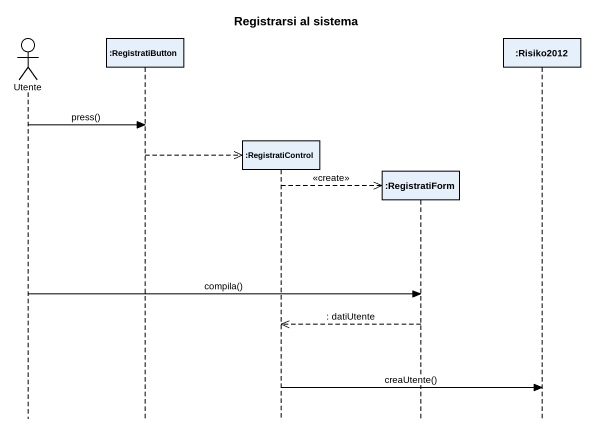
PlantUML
@startuml
title Registrarsi al sistema
hide footbox
actor Utente
participant ":RegistratiButton" as RegistratiButton
participant ":RegistratiControl" as RegistratiControl
participant ":RegistratiForm" as RegistratiForm
participant ":Risiko2012" as Risiko2012

Utente -> RegistratiButton : press()
RegistratiButton -->> RegistratiControl **
RegistratiControl -->> RegistratiForm ** : <<create>>
Utente -> RegistratiForm : compila()
RegistratiForm -->> RegistratiControl : : datiUtente
RegistratiControl -> Risiko2012 : creaUtente()
@enduml
